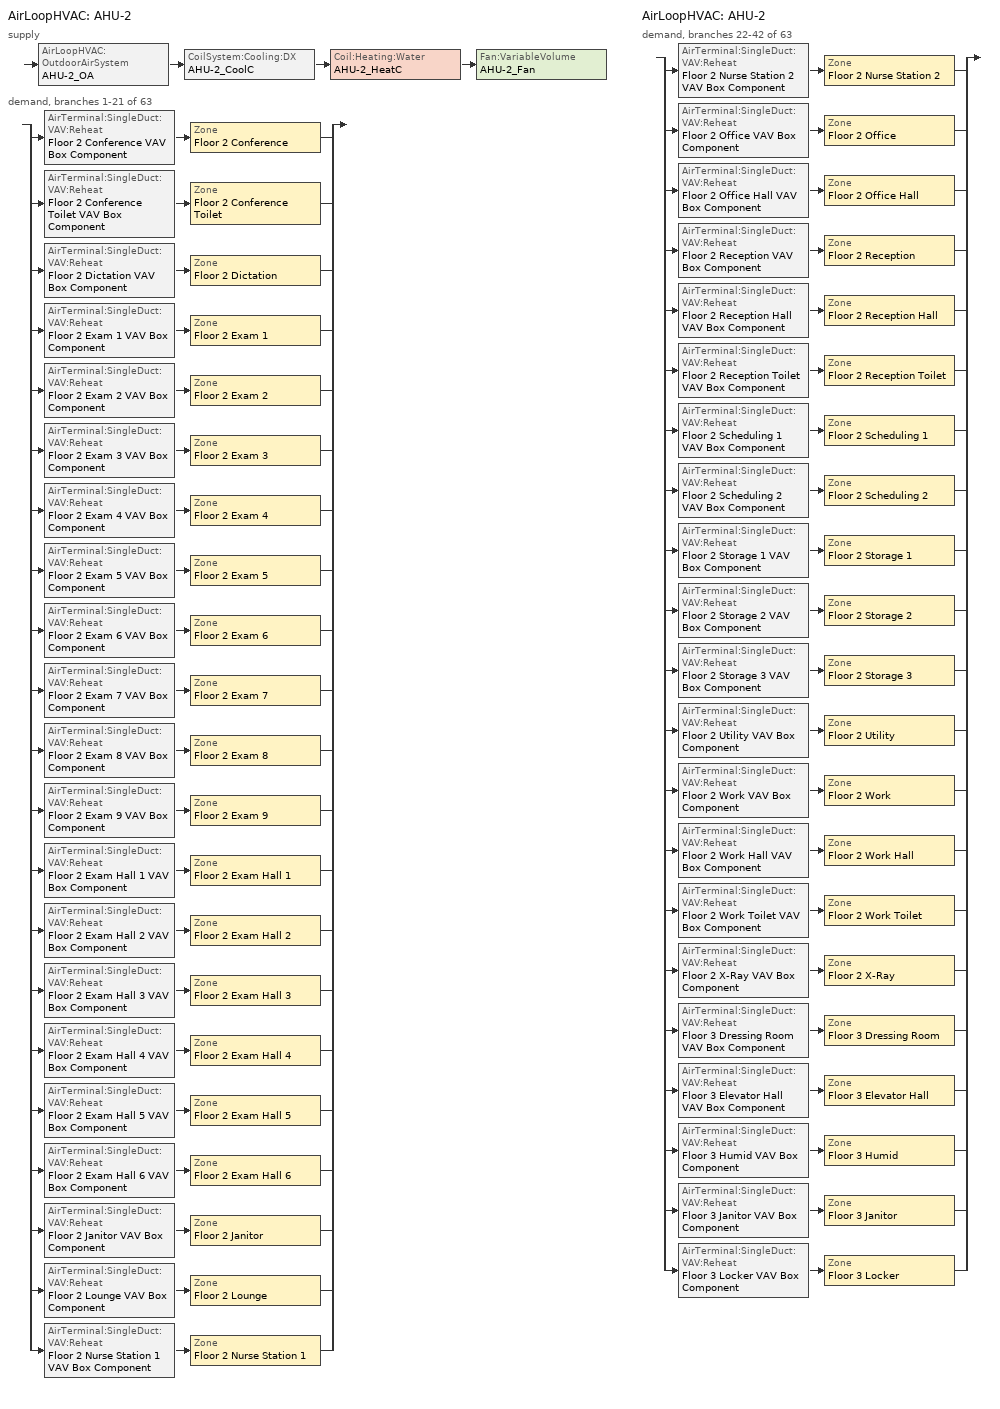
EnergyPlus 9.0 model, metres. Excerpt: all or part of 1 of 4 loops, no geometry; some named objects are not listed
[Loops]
AirLoopHVAC 'AHU-2'
 supply: AirLoopHVAC:OutdoorAirSystem 'AHU-2_OA' > CoilSystem:Cooling:DX 'AHU-2_CoolC' > Coil:Heating:Water 'AHU-2_HeatC' > Fan:VariableVolume 'AHU-2_Fan'
 demand, branches 1-21 of 63: split
  | AirTerminal:SingleDuct:VAV:Reheat 'Floor 2 Conference VAV Box Component' > Zone 'Floor 2 Conference'
  | AirTerminal:SingleDuct:VAV:Reheat 'Floor 2 Conference Toilet VAV Box Component' > Zone 'Floor 2 Conference Toilet'
  | AirTerminal:SingleDuct:VAV:Reheat 'Floor 2 Dictation VAV Box Component' > Zone 'Floor 2 Dictation'
  | AirTerminal:SingleDuct:VAV:Reheat 'Floor 2 Exam 1 VAV Box Component' > Zone 'Floor 2 Exam 1'
  | AirTerminal:SingleDuct:VAV:Reheat 'Floor 2 Exam 2 VAV Box Component' > Zone 'Floor 2 Exam 2'
  | AirTerminal:SingleDuct:VAV:Reheat 'Floor 2 Exam 3 VAV Box Component' > Zone 'Floor 2 Exam 3'
  | AirTerminal:SingleDuct:VAV:Reheat 'Floor 2 Exam 4 VAV Box Component' > Zone 'Floor 2 Exam 4'
  | AirTerminal:SingleDuct:VAV:Reheat 'Floor 2 Exam 5 VAV Box Component' > Zone 'Floor 2 Exam 5'
  | AirTerminal:SingleDuct:VAV:Reheat 'Floor 2 Exam 6 VAV Box Component' > Zone 'Floor 2 Exam 6'
  | AirTerminal:SingleDuct:VAV:Reheat 'Floor 2 Exam 7 VAV Box Component' > Zone 'Floor 2 Exam 7'
  | AirTerminal:SingleDuct:VAV:Reheat 'Floor 2 Exam 8 VAV Box Component' > Zone 'Floor 2 Exam 8'
  | AirTerminal:SingleDuct:VAV:Reheat 'Floor 2 Exam 9 VAV Box Component' > Zone 'Floor 2 Exam 9'
  | AirTerminal:SingleDuct:VAV:Reheat 'Floor 2 Exam Hall 1 VAV Box Component' > Zone 'Floor 2 Exam Hall 1'
  | AirTerminal:SingleDuct:VAV:Reheat 'Floor 2 Exam Hall 2 VAV Box Component' > Zone 'Floor 2 Exam Hall 2'
  | AirTerminal:SingleDuct:VAV:Reheat 'Floor 2 Exam Hall 3 VAV Box Component' > Zone 'Floor 2 Exam Hall 3'
  | AirTerminal:SingleDuct:VAV:Reheat 'Floor 2 Exam Hall 4 VAV Box Component' > Zone 'Floor 2 Exam Hall 4'
  | AirTerminal:SingleDuct:VAV:Reheat 'Floor 2 Exam Hall 5 VAV Box Component' > Zone 'Floor 2 Exam Hall 5'
  | AirTerminal:SingleDuct:VAV:Reheat 'Floor 2 Exam Hall 6 VAV Box Component' > Zone 'Floor 2 Exam Hall 6'
  | AirTerminal:SingleDuct:VAV:Reheat 'Floor 2 Janitor VAV Box Component' > Zone 'Floor 2 Janitor'
  | AirTerminal:SingleDuct:VAV:Reheat 'Floor 2 Lounge VAV Box Component' > Zone 'Floor 2 Lounge'
  | AirTerminal:SingleDuct:VAV:Reheat 'Floor 2 Nurse Station 1 VAV Box Component' > Zone 'Floor 2 Nurse Station 1'
AirLoopHVAC 'AHU-2'
 demand, branches 22-42 of 63: split
  | AirTerminal:SingleDuct:VAV:Reheat 'Floor 2 Nurse Station 2 VAV Box Component' > Zone 'Floor 2 Nurse Station 2'
  | AirTerminal:SingleDuct:VAV:Reheat 'Floor 2 Office VAV Box Component' > Zone 'Floor 2 Office'
  | AirTerminal:SingleDuct:VAV:Reheat 'Floor 2 Office Hall VAV Box Component' > Zone 'Floor 2 Office Hall'
  | AirTerminal:SingleDuct:VAV:Reheat 'Floor 2 Reception VAV Box Component' > Zone 'Floor 2 Reception'
  | AirTerminal:SingleDuct:VAV:Reheat 'Floor 2 Reception Hall VAV Box Component' > Zone 'Floor 2 Reception Hall'
  | AirTerminal:SingleDuct:VAV:Reheat 'Floor 2 Reception Toilet VAV Box Component' > Zone 'Floor 2 Reception Toilet'
  | AirTerminal:SingleDuct:VAV:Reheat 'Floor 2 Scheduling 1 VAV Box Component' > Zone 'Floor 2 Scheduling 1'
  | AirTerminal:SingleDuct:VAV:Reheat 'Floor 2 Scheduling 2 VAV Box Component' > Zone 'Floor 2 Scheduling 2'
  | AirTerminal:SingleDuct:VAV:Reheat 'Floor 2 Storage 1 VAV Box Component' > Zone 'Floor 2 Storage 1'
  | AirTerminal:SingleDuct:VAV:Reheat 'Floor 2 Storage 2 VAV Box Component' > Zone 'Floor 2 Storage 2'
  | AirTerminal:SingleDuct:VAV:Reheat 'Floor 2 Storage 3 VAV Box Component' > Zone 'Floor 2 Storage 3'
  | AirTerminal:SingleDuct:VAV:Reheat 'Floor 2 Utility VAV Box Component' > Zone 'Floor 2 Utility'
  | AirTerminal:SingleDuct:VAV:Reheat 'Floor 2 Work VAV Box Component' > Zone 'Floor 2 Work'
  | AirTerminal:SingleDuct:VAV:Reheat 'Floor 2 Work Hall VAV Box Component' > Zone 'Floor 2 Work Hall'
  | AirTerminal:SingleDuct:VAV:Reheat 'Floor 2 Work Toilet VAV Box Component' > Zone 'Floor 2 Work Toilet'
  | AirTerminal:SingleDuct:VAV:Reheat 'Floor 2 X-Ray VAV Box Component' > Zone 'Floor 2 X-Ray'
  | AirTerminal:SingleDuct:VAV:Reheat 'Floor 3 Dressing Room VAV Box Component' > Zone 'Floor 3 Dressing Room'
  | AirTerminal:SingleDuct:VAV:Reheat 'Floor 3 Elevator Hall VAV Box Component' > Zone 'Floor 3 Elevator Hall'
  | AirTerminal:SingleDuct:VAV:Reheat 'Floor 3 Humid VAV Box Component' > Zone 'Floor 3 Humid'
  | AirTerminal:SingleDuct:VAV:Reheat 'Floor 3 Janitor VAV Box Component' > Zone 'Floor 3 Janitor'
  | AirTerminal:SingleDuct:VAV:Reheat 'Floor 3 Locker VAV Box Component' > Zone 'Floor 3 Locker'
[Sizing:Zone] Zone Cooling Design Supply Air Temperature Input Method=SupplyAirTemperature; Zone Cooling Design Supply Air Temperature {C}=12.8; Zone Heating Design Supply Air Temperature Input Method=SupplyAirTemperature; Zone Heating Design Supply Air Temperature {C}=40; Zone Cooling Design Supply Air Humidity Ratio {kgWater/kgDryAir}=0.0085; Zone Heating Design Supply Air Humidity Ratio {kgWater/kgDryAir}=0.008; Cooling Minimum Air Flow Fraction=0; Heating Design Air Flow Method=DesignDay; Heating Design Air Flow Rate {m3/s}=0; Design Specification Zone Air Distribution Object=VAV_Zone_AirDistribution
Name | Design Specification Outdoor Air Object | Cooling Design Air Flow Method | Cooling Minimum Air Flow per Zone Floor Area {m3/s-m2}
Floor 2 Conference | SZ DSOA Floor 2 Conference | DesignDay
Floor 2 Conference Toilet | SZ DSOA Floor 2 Conference Toilet | DesignDayWithLimit | 0
Floor 2 Dictation | SZ DSOA Floor 2 Dictation | DesignDay
Floor 2 Exam 1 | SZ DSOA Floor 2 Exam 1 | DesignDayWithLimit | 0.00507968
Floor 2 Exam 2 | SZ DSOA Floor 2 Exam 2 | DesignDayWithLimit | 0.00507968
Floor 2 Exam 3 | SZ DSOA Floor 2 Exam 3 | DesignDayWithLimit | 0.00507968
Floor 2 Exam 4 | SZ DSOA Floor 2 Exam 4 | DesignDayWithLimit | 0.00507968
Floor 2 Exam 5 | SZ DSOA Floor 2 Exam 5 | DesignDayWithLimit | 0.00507968
Floor 2 Exam 6 | SZ DSOA Floor 2 Exam 6 | DesignDayWithLimit | 0.00507968
Floor 2 Exam 7 | SZ DSOA Floor 2 Exam 7 | DesignDayWithLimit | 0.00507968
Floor 2 Exam 8 | SZ DSOA Floor 2 Exam 8 | DesignDayWithLimit | 0.00507968
Floor 2 Exam 9 | SZ DSOA Floor 2 Exam 9 | DesignDayWithLimit | 0.00507968
Floor 2 Exam Hall 1 | SZ DSOA Floor 2 Exam Hall 1 | DesignDay
Floor 2 Exam Hall 2 | SZ DSOA Floor 2 Exam Hall 2 | DesignDay
Floor 2 Exam Hall 3 | SZ DSOA Floor 2 Exam Hall 3 | DesignDay
Floor 2 Exam Hall 4 | SZ DSOA Floor 2 Exam Hall 4 | DesignDay
Floor 2 Exam Hall 5 | SZ DSOA Floor 2 Exam Hall 5 | DesignDay
Floor 2 Exam Hall 6 | SZ DSOA Floor 2 Exam Hall 6 | DesignDay
Floor 2 Janitor | SZ DSOA Floor 2 Janitor | DesignDay
Floor 2 Lounge | SZ DSOA Floor 2 Lounge | DesignDay
Floor 2 Nurse Station 1 | SZ DSOA Floor 2 Nurse Station 1 | DesignDay
Floor 2 Nurse Station 2 | SZ DSOA Floor 2 Nurse Station 2 | DesignDay
Floor 2 Office | SZ DSOA Floor 2 Office | DesignDay
Floor 2 Office Hall | SZ DSOA Floor 2 Office Hall | DesignDay
Floor 2 Reception | SZ DSOA Floor 2 Reception | DesignDay
Floor 2 Reception Hall | SZ DSOA Floor 2 Reception Hall | DesignDay
Floor 2 Reception Toilet | SZ DSOA Floor 2 Reception Toilet | DesignDayWithLimit | 0
Floor 2 Scheduling 1 | SZ DSOA Floor 2 Scheduling 1 | DesignDay
Floor 2 Scheduling 2 | SZ DSOA Floor 2 Scheduling 2 | DesignDay
Floor 2 Storage 1 | SZ DSOA Floor 2 Storage 1 | DesignDay
Floor 2 Storage 2 | SZ DSOA Floor 2 Storage 2 | DesignDay
Floor 2 Storage 3 | SZ DSOA Floor 2 Storage 3 | DesignDay
Floor 2 Utility | SZ DSOA Floor 2 Utility | DesignDay
Floor 2 Work | SZ DSOA Floor 2 Work | DesignDay
Floor 2 Work Hall | SZ DSOA Floor 2 Work Hall | DesignDay
Floor 2 Work Toilet | SZ DSOA Floor 2 Work Toilet | DesignDayWithLimit | 0
Floor 2 X-Ray | SZ DSOA Floor 2 X-Ray | DesignDayWithLimit | 0
Floor 3 Dressing Room | SZ DSOA Floor 3 Dressing Room | DesignDay
Floor 3 Elevator Hall | SZ DSOA Floor 3 Elevator Hall | DesignDay
Floor 3 Humid | SZ DSOA Floor 3 Humid | DesignDay
Floor 3 Janitor | SZ DSOA Floor 3 Janitor | DesignDay
Floor 3 Locker | SZ DSOA Floor 3 Locker | DesignDay
[DesignSpecification:OutdoorAir]
Name | Outdoor Air Method | Outdoor Air Flow per Person {m3/s-person} | Outdoor Air Flow per Zone Floor Area {m3/s-m2}
SZ DSOA Floor 2 Conference | Flow/Area | 0 | 0.0015747
SZ DSOA Floor 2 Conference Toilet; SZ DSOA Floor 2 Reception Toilet; SZ DSOA Floor 2 Work Toilet | Flow/Area | 0 | 0
SZ DSOA Floor 2 Dictation; SZ DSOA Floor 2 Office; SZ DSOA Floor 2 Scheduling 1; SZ DSOA Floor 2 Scheduling 2; SZ DSOA Floor 2 Work; SZ DSOA Floor 3 Dressing Room; SZ DSOA Floor 3 Humid | Flow/Area | 0 | 0.000431773
SZ DSOA Floor 2 Exam 1; SZ DSOA Floor 2 Exam 2; SZ DSOA Floor 2 Exam 3; SZ DSOA Floor 2 Exam 4; SZ DSOA Floor 2 Exam 5; SZ DSOA Floor 2 Exam 6; SZ DSOA Floor 2 Exam 7; SZ DSOA Floor 2 Exam 8; SZ DSOA Floor 2 Exam 9; SZ DSOA Floor 2 X-Ray | Flow/Area | 0 | 0.00152391
SZ DSOA Floor 2 Exam Hall 1; SZ DSOA Floor 2 Exam Hall 2; SZ DSOA Floor 2 Exam Hall 3; SZ DSOA Floor 2 Exam Hall 4; SZ DSOA Floor 2 Exam Hall 5; SZ DSOA Floor 2 Exam Hall 6; SZ DSOA Floor 2 Office Hall; SZ DSOA Floor 2 Reception Hall; SZ DSOA Floor 2 Work Hall; SZ DSOA Floor 3 Elevator Hall | Flow/Area | 0 | 0.000304781
SZ DSOA Floor 2 Janitor; SZ DSOA Floor 2 Storage 1; SZ DSOA Floor 2 Storage 2; SZ DSOA Floor 2 Storage 3; SZ DSOA Floor 2 Utility; SZ DSOA Floor 3 Janitor | Flow/Area | 0 | 0.000609562
SZ DSOA Floor 2 Lounge; SZ DSOA Floor 3 Locker | Flow/Area | 0 | 0.000685757
SZ DSOA Floor 2 Nurse Station 1; SZ DSOA Floor 2 Nurse Station 2 | Flow/Area | 0 | 0.000812749
SZ DSOA Floor 2 Reception | Flow/Area | 0 | 0.00106673
CM DSOA Floor 2 Conference | Sum | 1e-08 | 0.0015747
CM DSOA Floor 2 Conference Toilet; CM DSOA Floor 2 Reception Toilet; CM DSOA Floor 2 Work Toilet; CM DSOA Floor 3 Lounge Toilet; CM DSOA Floor 3 Mechanical; CM DSOA Floor 3 Office Toilet; CM DSOA Floor 3 Physical Therapy Toilet | Sum | 1e-08 | 0
CM DSOA Floor 2 Dictation; CM DSOA Floor 2 Office; CM DSOA Floor 2 Scheduling 1; CM DSOA Floor 2 Scheduling 2; CM DSOA Floor 2 Work; CM DSOA Floor 3 Dressing Room; CM DSOA Floor 3 Humid; CM DSOA Floor 3 Office; CM DSOA Floor 3 Work | Sum | 1e-08 | 0.000431773
CM DSOA Floor 2 Exam 1; CM DSOA Floor 2 Exam 2; CM DSOA Floor 2 Exam 3; CM DSOA Floor 2 Exam 4; CM DSOA Floor 2 Exam 5; CM DSOA Floor 2 Exam 6; CM DSOA Floor 2 Exam 7; CM DSOA Floor 2 Exam 8; CM DSOA Floor 2 Exam 9; CM DSOA Floor 2 X-Ray; CM DSOA Floor 3 Physical Therapy 1; CM DSOA Floor 3 Physical Therapy 2; CM DSOA Floor 3 Treatment | Sum | 1e-08 | 0.00152391
CM DSOA Floor 2 Exam Hall 1; CM DSOA Floor 2 Exam Hall 2; CM DSOA Floor 2 Exam Hall 3; CM DSOA Floor 2 Exam Hall 4; CM DSOA Floor 2 Exam Hall 5; CM DSOA Floor 2 Exam Hall 6; CM DSOA Floor 2 Office Hall; CM DSOA Floor 2 Reception Hall; CM DSOA Floor 2 Work Hall; CM DSOA Floor 3 Elevator Hall; CM DSOA Floor 3 Mechanical Hall; CM DSOA Floor 3 Office Hall; CM DSOA NE Stair; CM DSOA NW Elevator; CM DSOA NW Stair; CM DSOA SW Stair | Sum | 1e-08 | 0.000304781
CM DSOA Floor 2 Janitor; CM DSOA Floor 2 Storage 1; CM DSOA Floor 2 Storage 2; CM DSOA Floor 2 Storage 3; CM DSOA Floor 2 Utility; CM DSOA Floor 3 Janitor; CM DSOA Floor 3 Storage 1; CM DSOA Floor 3 Storage 2; CM DSOA Floor 3 Undeveloped 1; CM DSOA Floor 3 Undeveloped 2; CM DSOA Floor 3 Utility | Sum | 1e-08 | 0.000609562
CM DSOA Floor 2 Lounge; CM DSOA Floor 3 Locker; CM DSOA Floor 3 Lounge | Sum | 1e-08 | 0.000685757
CM DSOA Floor 2 Nurse Station 1; CM DSOA Floor 2 Nurse Station 2 | Sum | 1e-08 | 0.000812749
CM DSOA Floor 2 Reception | Sum | 1e-08 | 0.00106673
[DesignSpecification:ZoneAirDistribution] Zone Air Distribution Effectiveness in Cooling Mode=1; Zone Air Distribution Effectiveness in Heating Mode=1
Name | Minimum Zone Ventilation Efficiency
VAV_Zone_AirDistribution | 0.6
CM DSZAD Floor 2 Conference; CM DSZAD Floor 2 Conference Toilet; CM DSZAD Floor 2 Dictation; CM DSZAD Floor 2 Exam 1; CM DSZAD Floor 2 Exam 2; CM DSZAD Floor 2 Exam 3; CM DSZAD Floor 2 Exam 4; CM DSZAD Floor 2 Exam 5; CM DSZAD Floor 2 Exam 6; CM DSZAD Floor 2 Exam 7; CM DSZAD Floor 2 Exam 8; CM DSZAD Floor 2 Exam 9; CM DSZAD Floor 2 Exam Hall 1; CM DSZAD Floor 2 Exam Hall 2; CM DSZAD Floor 2 Exam Hall 3; CM DSZAD Floor 2 Exam Hall 4; CM DSZAD Floor 2 Exam Hall 5; CM DSZAD Floor 2 Exam Hall 6; CM DSZAD Floor 2 Janitor; CM DSZAD Floor 2 Lounge; CM DSZAD Floor 2 Nurse Station 1; CM DSZAD Floor 2 Nurse Station 2; CM DSZAD Floor 2 Office; CM DSZAD Floor 2 Office Hall; CM DSZAD Floor 2 Reception; CM DSZAD Floor 2 Reception Hall; CM DSZAD Floor 2 Reception Toilet; CM DSZAD Floor 2 Scheduling 1; CM DSZAD Floor 2 Scheduling 2; CM DSZAD Floor 2 Storage 1; CM DSZAD Floor 2 Storage 2; CM DSZAD Floor 2 Storage 3; CM DSZAD Floor 2 Utility; CM DSZAD Floor 2 Work; CM DSZAD Floor 2 Work Hall; CM DSZAD Floor 2 Work Toilet; CM DSZAD Floor 2 X-Ray; CM DSZAD Floor 3 Dressing Room; CM DSZAD Floor 3 Elevator Hall; CM DSZAD Floor 3 Humid; CM DSZAD Floor 3 Janitor; CM DSZAD Floor 3 Locker; CM DSZAD Floor 3 Lounge; CM DSZAD Floor 3 Lounge Toilet; CM DSZAD Floor 3 Mechanical; CM DSZAD Floor 3 Mechanical Hall; CM DSZAD Floor 3 Office; CM DSZAD Floor 3 Office Hall; CM DSZAD Floor 3 Office Toilet; CM DSZAD Floor 3 Physical Therapy 1; CM DSZAD Floor 3 Physical Therapy 2; CM DSZAD Floor 3 Physical Therapy Toilet; CM DSZAD Floor 3 Storage 1; CM DSZAD Floor 3 Storage 2; CM DSZAD Floor 3 Treatment; CM DSZAD Floor 3 Undeveloped 1; CM DSZAD Floor 3 Undeveloped 2; CM DSZAD Floor 3 Utility; CM DSZAD Floor 3 Work; CM DSZAD NE Stair; CM DSZAD NW Elevator; CM DSZAD NW Stair; CM DSZAD SW Stair
[Sizing:System]
AHU-2: Type of Load to Size On=Sensible; Design Outdoor Air Flow Rate {m3/s}=2.5172; Central Heating Maximum System Air Flow Ratio=1; Preheat Design Temperature {C}=7; Preheat Design Humidity Ratio {kgWater/kgDryAir}=0.008; Precool Design Temperature {C}=11.1; Precool Design Humidity Ratio {kgWater/kgDryAir}=0.008; Central Cooling Design Supply Air Temperature {C}=11.1; Central Heating Design Supply Air Temperature {C}=16; Type of Zone Sum to Use=Coincident; 100% Outdoor Air in Cooling=No; 100% Outdoor Air in Heating=No; Central Cooling Design Supply Air Humidity Ratio {kgWater/kgDryAir}=0.0078; Central Heating Design Supply Air Humidity Ratio {kgWater/kgDryAir}=0.0078; Cooling Supply Air Flow Rate Method=DesignDay; Cooling Supply Air Flow Rate {m3/s}=0; Heating Supply Air Flow Rate Method=DesignDay; Heating Supply Air Flow Rate {m3/s}=0; System Outdoor Air Method=ZoneSum
[ZoneControl:Thermostat] Control Type Schedule=Dual Zone Control Type Sched
Name | Zone or ZoneList | Control 1
Floor 2 Conference Thermostat | Floor 2 Conference | Floor 2 Conference DualSPSched
Floor 2 Conference Toilet Thermostat | Floor 2 Conference Toilet | Floor 2 Conference Toilet DualSPSched
Floor 2 Dictation Thermostat | Floor 2 Dictation | Floor 2 Dictation DualSPSched
Floor 2 Exam 1 Thermostat | Floor 2 Exam 1 | Floor 2 Exam 1 DualSPSched
Floor 2 Exam 2 Thermostat | Floor 2 Exam 2 | Floor 2 Exam 2 DualSPSched
Floor 2 Exam 3 Thermostat | Floor 2 Exam 3 | Floor 2 Exam 3 DualSPSched
Floor 2 Exam 4 Thermostat | Floor 2 Exam 4 | Floor 2 Exam 4 DualSPSched
Floor 2 Exam 5 Thermostat | Floor 2 Exam 5 | Floor 2 Exam 5 DualSPSched
Floor 2 Exam 6 Thermostat | Floor 2 Exam 6 | Floor 2 Exam 6 DualSPSched
Floor 2 Exam 7 Thermostat | Floor 2 Exam 7 | Floor 2 Exam 7 DualSPSched
Floor 2 Exam 8 Thermostat | Floor 2 Exam 8 | Floor 2 Exam 8 DualSPSched
Floor 2 Exam 9 Thermostat | Floor 2 Exam 9 | Floor 2 Exam 9 DualSPSched
Floor 2 Exam Hall 1 Thermostat | Floor 2 Exam Hall 1 | Floor 2 Exam Hall 1 DualSPSched
Floor 2 Exam Hall 2 Thermostat | Floor 2 Exam Hall 2 | Floor 2 Exam Hall 2 DualSPSched
Floor 2 Exam Hall 3 Thermostat | Floor 2 Exam Hall 3 | Floor 2 Exam Hall 3 DualSPSched
Floor 2 Exam Hall 4 Thermostat | Floor 2 Exam Hall 4 | Floor 2 Exam Hall 4 DualSPSched
Floor 2 Exam Hall 5 Thermostat | Floor 2 Exam Hall 5 | Floor 2 Exam Hall 5 DualSPSched
Floor 2 Exam Hall 6 Thermostat | Floor 2 Exam Hall 6 | Floor 2 Exam Hall 6 DualSPSched
Floor 2 Janitor Thermostat | Floor 2 Janitor | Floor 2 Janitor DualSPSched
Floor 2 Lounge Thermostat | Floor 2 Lounge | Floor 2 Lounge DualSPSched
Floor 2 Nurse Station 1 Thermostat | Floor 2 Nurse Station 1 | Floor 2 Nurse Station 1 DualSPSched
Floor 2 Nurse Station 2 Thermostat | Floor 2 Nurse Station 2 | Floor 2 Nurse Station 2 DualSPSched
Floor 2 Office Thermostat | Floor 2 Office | Floor 2 Office DualSPSched
Floor 2 Office Hall Thermostat | Floor 2 Office Hall | Floor 2 Office Hall DualSPSched
Floor 2 Reception Thermostat | Floor 2 Reception | Floor 2 Reception DualSPSched
Floor 2 Reception Hall Thermostat | Floor 2 Reception Hall | Floor 2 Reception Hall DualSPSched
Floor 2 Reception Toilet Thermostat | Floor 2 Reception Toilet | Floor 2 Reception Toilet DualSPSched
Floor 2 Scheduling 1 Thermostat | Floor 2 Scheduling 1 | Floor 2 Scheduling 1 DualSPSched
Floor 2 Scheduling 2 Thermostat | Floor 2 Scheduling 2 | Floor 2 Scheduling 2 DualSPSched
Floor 2 Storage 1 Thermostat | Floor 2 Storage 1 | Floor 2 Storage 1 DualSPSched
Floor 2 Storage 2 Thermostat | Floor 2 Storage 2 | Floor 2 Storage 2 DualSPSched
Floor 2 Storage 3 Thermostat | Floor 2 Storage 3 | Floor 2 Storage 3 DualSPSched
Floor 2 Utility Thermostat | Floor 2 Utility | Floor 2 Utility DualSPSched
Floor 2 Work Thermostat | Floor 2 Work | Floor 2 Work DualSPSched
Floor 2 Work Hall Thermostat | Floor 2 Work Hall | Floor 2 Work Hall DualSPSched
Floor 2 Work Toilet Thermostat | Floor 2 Work Toilet | Floor 2 Work Toilet DualSPSched
Floor 2 X-Ray Thermostat | Floor 2 X-Ray | Floor 2 X-Ray DualSPSched
Floor 3 Dressing Room Thermostat | Floor 3 Dressing Room | Floor 3 Dressing Room DualSPSched
Floor 3 Elevator Hall Thermostat | Floor 3 Elevator Hall | Floor 3 Elevator Hall DualSPSched
Floor 3 Humid Thermostat | Floor 3 Humid | Floor 3 Humid DualSPSched
Floor 3 Janitor Thermostat | Floor 3 Janitor | Floor 3 Janitor DualSPSched
Floor 3 Locker Thermostat | Floor 3 Locker | Floor 3 Locker DualSPSched
[ThermostatSetpoint:DualSetpoint] Heating Setpoint Temperature Schedule=HTGSETP_SCH_YES_OPTIMUM; Cooling Setpoint Temperature Schedule=CLGSETP_SCH_YES_OPTIMUM
Floor 2 Conference DualSPSched; Floor 2 Conference Toilet DualSPSched; Floor 2 Dictation DualSPSched; Floor 2 Exam 1 DualSPSched; Floor 2 Exam 2 DualSPSched; Floor 2 Exam 3 DualSPSched; Floor 2 Exam 4 DualSPSched; Floor 2 Exam 5 DualSPSched; Floor 2 Exam 6 DualSPSched; Floor 2 Exam 7 DualSPSched; Floor 2 Exam 8 DualSPSched; Floor 2 Exam 9 DualSPSched; Floor 2 Exam Hall 1 DualSPSched; Floor 2 Exam Hall 2 DualSPSched; Floor 2 Exam Hall 3 DualSPSched; Floor 2 Exam Hall 4 DualSPSched; Floor 2 Exam Hall 5 DualSPSched; Floor 2 Exam Hall 6 DualSPSched; Floor 2 Janitor DualSPSched; Floor 2 Lounge DualSPSched; Floor 2 Nurse Station 1 DualSPSched; Floor 2 Nurse Station 2 DualSPSched; Floor 2 Office DualSPSched; Floor 2 Office Hall DualSPSched; Floor 2 Reception DualSPSched; Floor 2 Reception Hall DualSPSched; Floor 2 Reception Toilet DualSPSched; Floor 2 Scheduling 1 DualSPSched; Floor 2 Scheduling 2 DualSPSched; Floor 2 Storage 1 DualSPSched; Floor 2 Storage 2 DualSPSched; Floor 2 Storage 3 DualSPSched; Floor 2 Utility DualSPSched; Floor 2 Work DualSPSched; Floor 2 Work Hall DualSPSched; Floor 2 Work Toilet DualSPSched; Floor 2 X-Ray DualSPSched; Floor 3 Dressing Room DualSPSched; Floor 3 Elevator Hall DualSPSched; Floor 3 Humid DualSPSched; Floor 3 Janitor DualSPSched; Floor 3 Locker DualSPSched
[AirTerminal:SingleDuct:VAV:Reheat] Availability Schedule=ALWAYS_ON; Maximum Air Flow Rate {m3/s}=AUTOSIZE; Zone Minimum Air Flow Input Method=Constant; Maximum Hot Water or Steam Flow Rate {m3/s}=AUTOSIZE; Minimum Hot Water or Steam Flow Rate {m3/s}=0; Convergence Tolerance=0.001; Damper Heating Action=ReverseWithLimits; Maximum Flow Fraction During Reheat=0.5; Maximum Reheat Air Temperature {C}=40
Name | Constant Minimum Air Flow Fraction | Reheat Coil
Floor 2 Conference VAV Box Component | 0.374 | Floor 2 Conference VAV Box Reheat Coil
Floor 2 Conference Toilet VAV Box Component | 1 | Floor 2 Conference Toilet VAV Box Reheat Coil
Floor 2 Dictation VAV Box Component | 0.201 | Floor 2 Dictation VAV Box Reheat Coil
Floor 2 Exam 1 VAV Box Component | 0.51 | Floor 2 Exam 1 VAV Box Reheat Coil
Floor 2 Exam 2 VAV Box Component | 1 | Floor 2 Exam 2 VAV Box Reheat Coil
Floor 2 Exam 3 VAV Box Component | 1 | Floor 2 Exam 3 VAV Box Reheat Coil
Floor 2 Exam 4 VAV Box Component | 0.64 | Floor 2 Exam 4 VAV Box Reheat Coil
Floor 2 Exam 5 VAV Box Component | 0.69 | Floor 2 Exam 5 VAV Box Reheat Coil
Floor 2 Exam 6 VAV Box Component | 0.94 | Floor 2 Exam 6 VAV Box Reheat Coil
Floor 2 Exam 7 VAV Box Component | 1 | Floor 2 Exam 7 VAV Box Reheat Coil
Floor 2 Exam 8 VAV Box Component | 0.93 | Floor 2 Exam 8 VAV Box Reheat Coil
Floor 2 Exam 9 VAV Box Component | 1 | Floor 2 Exam 9 VAV Box Reheat Coil
Floor 2 Exam Hall 1 VAV Box Component | 0.154 | Floor 2 Exam Hall 1 VAV Box Reheat Coil
Floor 2 Exam Hall 2 VAV Box Component | 0.156 | Floor 2 Exam Hall 2 VAV Box Reheat Coil
Floor 2 Exam Hall 3 VAV Box Component | 0.164 | Floor 2 Exam Hall 3 VAV Box Reheat Coil
Floor 2 Exam Hall 4 VAV Box Component | 0.174 | Floor 2 Exam Hall 4 VAV Box Reheat Coil
Floor 2 Exam Hall 5 VAV Box Component | 0.166 | Floor 2 Exam Hall 5 VAV Box Reheat Coil
Floor 2 Exam Hall 6 VAV Box Component | 0.167 | Floor 2 Exam Hall 6 VAV Box Reheat Coil
Floor 2 Janitor VAV Box Component | 0.132 | Floor 2 Janitor VAV Box Reheat Coil
Floor 2 Lounge VAV Box Component | 0.232 | Floor 2 Lounge VAV Box Reheat Coil
Floor 2 Nurse Station 1 VAV Box Component | 0.299 | Floor 2 Nurse Station 1 VAV Box Reheat Coil
Floor 2 Nurse Station 2 VAV Box Component | 0.299 | Floor 2 Nurse Station 2 VAV Box Reheat Coil
Floor 2 Office VAV Box Component | 0.156 | Floor 2 Office VAV Box Reheat Coil
Floor 2 Office Hall VAV Box Component | 0.185 | Floor 2 Office Hall VAV Box Reheat Coil
Floor 2 Reception VAV Box Component | 0.342 | Floor 2 Reception VAV Box Reheat Coil
Floor 2 Reception Hall VAV Box Component | 0.16 | Floor 2 Reception Hall VAV Box Reheat Coil
Floor 2 Reception Toilet VAV Box Component | 1 | Floor 2 Reception Toilet VAV Box Reheat Coil
Floor 2 Scheduling 1 VAV Box Component | 0.264 | Floor 2 Scheduling 1 VAV Box Reheat Coil
Floor 2 Scheduling 2 VAV Box Component | 0.252 | Floor 2 Scheduling 2 VAV Box Reheat Coil
Floor 2 Storage 1 VAV Box Component | 0.326 | Floor 2 Storage 1 VAV Box Reheat Coil
Floor 2 Storage 2 VAV Box Component | 0.393 | Floor 2 Storage 2 VAV Box Reheat Coil
Floor 2 Storage 3 VAV Box Component | 0.363 | Floor 2 Storage 3 VAV Box Reheat Coil
Floor 2 Utility VAV Box Component | 0.232 | Floor 2 Utility VAV Box Reheat Coil
Floor 2 Work VAV Box Component | 0.273 | Floor 2 Work VAV Box Reheat Coil
Floor 2 Work Hall VAV Box Component | 0.172 | Floor 2 Work Hall VAV Box Reheat Coil
Floor 2 Work Toilet VAV Box Component | 1 | Floor 2 Work Toilet VAV Box Reheat Coil
Floor 2 X-Ray VAV Box Component | 0.24 | Floor 2 X-Ray VAV Box Reheat Coil
Floor 3 Dressing Room VAV Box Component | 0.156 | Floor 3 Dressing Room VAV Box Reheat Coil
Floor 3 Elevator Hall VAV Box Component | 0.207 | Floor 3 Elevator Hall VAV Box Reheat Coil
Floor 3 Humid VAV Box Component | 0.174 | Floor 3 Humid VAV Box Reheat Coil
Floor 3 Janitor VAV Box Component | 0.223 | Floor 3 Janitor VAV Box Reheat Coil
Floor 3 Locker VAV Box Component | 0.195 | Floor 3 Locker VAV Box Reheat Coil
[Zone equipment]
Floor 2 Conference: Floor 2 Conference VAV Box Component
Floor 2 Conference Toilet: Floor 2 Conference Toilet VAV Box Component, Floor 2 Conference Toilet Exhaust Fan
Floor 2 Dictation: Floor 2 Dictation VAV Box Component
Floor 2 Exam 1: Floor 2 Exam 1 VAV Box Component
Floor 2 Exam 2: Floor 2 Exam 2 VAV Box Component
Floor 2 Exam 3: Floor 2 Exam 3 VAV Box Component
Floor 2 Exam 4: Floor 2 Exam 4 VAV Box Component
Floor 2 Exam 5: Floor 2 Exam 5 VAV Box Component
Floor 2 Exam 6: Floor 2 Exam 6 VAV Box Component
Floor 2 Exam 7: Floor 2 Exam 7 VAV Box Component
Floor 2 Exam 8: Floor 2 Exam 8 VAV Box Component
Floor 2 Exam 9: Floor 2 Exam 9 VAV Box Component
Floor 2 Exam Hall 1: Floor 2 Exam Hall 1 VAV Box Component
Floor 2 Exam Hall 2: Floor 2 Exam Hall 2 VAV Box Component
Floor 2 Exam Hall 3: Floor 2 Exam Hall 3 VAV Box Component
Floor 2 Exam Hall 4: Floor 2 Exam Hall 4 VAV Box Component
Floor 2 Exam Hall 5: Floor 2 Exam Hall 5 VAV Box Component
Floor 2 Exam Hall 6: Floor 2 Exam Hall 6 VAV Box Component
Floor 2 Janitor: Floor 2 Janitor VAV Box Component
Floor 2 Lounge: Floor 2 Lounge VAV Box Component
Floor 2 Nurse Station 1: Floor 2 Nurse Station 1 VAV Box Component
Floor 2 Nurse Station 2: Floor 2 Nurse Station 2 VAV Box Component
Floor 2 Office: Floor 2 Office VAV Box Component
Floor 2 Office Hall: Floor 2 Office Hall VAV Box Component
Floor 2 Reception: Floor 2 Reception VAV Box Component
Floor 2 Reception Hall: Floor 2 Reception Hall VAV Box Component
Floor 2 Reception Toilet: Floor 2 Reception Toilet VAV Box Component, Floor 2 Reception Toilet Exhaust Fan
Floor 2 Scheduling 1: Floor 2 Scheduling 1 VAV Box Component
Floor 2 Scheduling 2: Floor 2 Scheduling 2 VAV Box Component
Floor 2 Storage 1: Floor 2 Storage 1 VAV Box Component
Floor 2 Storage 2: Floor 2 Storage 2 VAV Box Component
Floor 2 Storage 3: Floor 2 Storage 3 VAV Box Component
Floor 2 Utility: Floor 2 Utility VAV Box Component
Floor 2 Work: Floor 2 Work VAV Box Component
Floor 2 Work Hall: Floor 2 Work Hall VAV Box Component
Floor 2 Work Toilet: Floor 2 Work Toilet VAV Box Component, Floor 2 Work Toilet Exhaust Fan
Floor 2 X-Ray: Floor 2 X-Ray VAV Box Component, Floor 2 X-Ray Exhaust Fan
Floor 3 Dressing Room: Floor 3 Dressing Room VAV Box Component
Floor 3 Elevator Hall: Floor 3 Elevator Hall VAV Box Component
Floor 3 Humid: Floor 3 Humid VAV Box Component
Floor 3 Janitor: Floor 3 Janitor VAV Box Component
Floor 3 Locker: Floor 3 Locker VAV Box Component
[Fan:VariableVolume]
AHU-2_Fan: Availability Schedule=HVACOperationSchd; Fan Total Efficiency=0.6084; Pressure Rise {Pa}=1314.72; Maximum Flow Rate {m3/s}=AUTOSIZE; Fan Power Minimum Flow Rate Input Method=FixedFlowRate; Fan Power Minimum Air Flow Rate {m3/s}=0; Motor Efficiency=0.936; Motor In Airstream Fraction=1; Fan Power Coefficient 1=0.0408; Fan Power Coefficient 2=0.088; Fan Power Coefficient 3=-0.0729; Fan Power Coefficient 4=0.9437; Fan Power Coefficient 5=0
[Fan:ZoneExhaust] Availability Schedule=BLDG_OA_SCH; Balanced Exhaust Fraction Schedule=AHU_2 Balanced Exhaust Fraction Schedule
Name | Fan Total Efficiency | Pressure Rise {Pa} | Maximum Flow Rate {m3/s}
Floor 2 Conference Toilet Exhaust Fan | 0.31 | 249.1 | 0.0503379
Floor 2 Reception Toilet Exhaust Fan | 0.31 | 249.1 | 0.0991028
Floor 2 Work Toilet Exhaust Fan | 0.31 | 249.1 | 0.0424726
Floor 2 X-Ray Exhaust Fan | 0.385 | 124.5 | 0.8495
[Coil:Cooling:DX:TwoSpeed]
AHU-2_CoolC DXCoil: Availability Schedule=ALWAYS_ON; High Speed Gross Rated Total Cooling Capacity {W} Sep 25, 2012: DX_TwoSpeedObject_from_VAV=AUTOSIZE; High Speed Gross Rated Sensible Heat Ratio Sep 25, 2012: DX_TwoSpeedObject_from_VAV=AUTOSIZE; High Speed Gross Rated Cooling COP {W/W} Sep 25, 2012: DX_TwoSpeedObject_from_VAV=3.2994; High Speed Rated Air Flow Rate {m3/s} Sep 25, 2012: DX_TwoSpeedObject_from_VAV=AUTOSIZE; Total Cooling Capacity Function of Temperature Curve=AHU-2_CoolCStandard10Ton_CapFT; Total Cooling Capacity Function of Flow Fraction Curve=AHU-2_CoolCStandard10Ton_CapFF; Energy Input Ratio Function of Temperature Curve=AHU-2_CoolCStandard10Ton_EIRFT; Energy Input Ratio Function of Flow Fraction Curve=AHU-2_CoolCStandard10Ton_EIRFFF; Part Load Fraction Correlation Curve=AHU-2_CoolCStandard10Ton_PLR; Low Speed Gross Rated Total Cooling Capacity {W} Sep 25, 2012: DX_TwoSpeedObject_from_VAV=AUTOSIZE; Low Speed Gross Rated Sensible Heat Ratio Sep 25, 2012: DX_TwoSpeedObject_from_VAV=AUTOSIZE; Low Speed Gross Rated Cooling COP {W/W} Sep 25, 2012: DX_TwoSpeedObject_from_VAV=3.2994; Low Speed Rated Air Flow Rate {m3/s} Sep 25, 2012: DX_TwoSpeedObject_from_VAV=AUTOSIZE; Low Speed Total Cooling Capacity Function of Temperature Curve=AHU-2_CoolCStandard10Ton_CapFT; Low Speed Energy Input Ratio Function of Temperature Curve=AHU-2_CoolCStandard10Ton_EIRFT
[Coil:Heating:Water]
AHU-2_HeatC: Availability Schedule=ALWAYS_ON; U-Factor Times Area Value {W/K}=AUTOSIZE; Maximum Water Flow Rate {m3/s}=AUTOSIZE; Performance Input Method=UFactorTimesAreaAndDesignWaterFlowRate; Rated Capacity {W}=AUTOSIZE; Rated Inlet Water Temperature {C}=82.2; Rated Inlet Air Temperature {C}=16.6; Rated Outlet Water Temperature {C}=71.1; Rated Outlet Air Temperature {C}=32.2
[Coil:Heating:Electric] Availability Schedule=ALWAYS_ON; Efficiency=1; Nominal Capacity {W}=AUTOSIZE
Floor 2 Conference VAV Box Reheat Coil; Floor 2 Conference Toilet VAV Box Reheat Coil; Floor 2 Dictation VAV Box Reheat Coil; Floor 2 Exam 1 VAV Box Reheat Coil; Floor 2 Exam 2 VAV Box Reheat Coil; Floor 2 Exam 3 VAV Box Reheat Coil; Floor 2 Exam 4 VAV Box Reheat Coil; Floor 2 Exam 5 VAV Box Reheat Coil; Floor 2 Exam 6 VAV Box Reheat Coil; Floor 2 Exam 7 VAV Box Reheat Coil; Floor 2 Exam 8 VAV Box Reheat Coil; Floor 2 Exam 9 VAV Box Reheat Coil; Floor 2 Exam Hall 1 VAV Box Reheat Coil; Floor 2 Exam Hall 2 VAV Box Reheat Coil; Floor 2 Exam Hall 3 VAV Box Reheat Coil; Floor 2 Exam Hall 4 VAV Box Reheat Coil; Floor 2 Exam Hall 5 VAV Box Reheat Coil; Floor 2 Exam Hall 6 VAV Box Reheat Coil; Floor 2 Janitor VAV Box Reheat Coil; Floor 2 Lounge VAV Box Reheat Coil; Floor 2 Nurse Station 1 VAV Box Reheat Coil; Floor 2 Nurse Station 2 VAV Box Reheat Coil; Floor 2 Office VAV Box Reheat Coil; Floor 2 Office Hall VAV Box Reheat Coil; Floor 2 Reception VAV Box Reheat Coil; Floor 2 Reception Hall VAV Box Reheat Coil; Floor 2 Reception Toilet VAV Box Reheat Coil; Floor 2 Scheduling 1 VAV Box Reheat Coil; Floor 2 Scheduling 2 VAV Box Reheat Coil; Floor 2 Storage 1 VAV Box Reheat Coil; Floor 2 Storage 2 VAV Box Reheat Coil; Floor 2 Storage 3 VAV Box Reheat Coil; Floor 2 Utility VAV Box Reheat Coil; Floor 2 Work VAV Box Reheat Coil; Floor 2 Work Hall VAV Box Reheat Coil; Floor 2 Work Toilet VAV Box Reheat Coil; Floor 2 X-Ray VAV Box Reheat Coil; Floor 3 Dressing Room VAV Box Reheat Coil; Floor 3 Elevator Hall VAV Box Reheat Coil; Floor 3 Humid VAV Box Reheat Coil; Floor 3 Janitor VAV Box Reheat Coil; Floor 3 Locker VAV Box Reheat Coil
[CoilSystem:Cooling:DX]
AHU-2_CoolC: Availability Schedule=ALWAYS_ON; Cooling Coil=AHU-2_CoolC DXCoil
[Controller:WaterCoil]
AHU-2_HeatC_Controller: Control Variable=Temperature; Action=Normal; Actuator Variable=Flow; Controller Convergence Tolerance {deltaC}=0.0001; Maximum Actuated Flow {m3/s}=AUTOSIZE; Minimum Actuated Flow {m3/s}=0
[Controller:OutdoorAir]
AHU-2_OA_Controller: Minimum Outdoor Air Flow Rate {m3/s}                        !- Minimum Outdoor Air Flow Rate {m3/s}=0; Maximum Outdoor Air Flow Rate {m3/s}=AUTOSIZE; Economizer Control Type=NoEconomizer; Economizer Control Action Type=ModulateFlow; Economizer Maximum Limit Dry-Bulb Temperature {C}=18.3; Economizer Maximum Limit Enthalpy {J/kg}=64000; Economizer Minimum Limit Dry-Bulb Temperature {C}=-100; Lockout Type=LockoutWithHeating; Minimum Limit Type=FixedMinimum; Minimum Outdoor Air Schedule=BLDG_OA_SCH; Minimum Fraction of Outdoor Air Schedule=BLDG_OA_FRAC_SCH; Maximum Fraction of Outdoor Air Schedule=AHU-2 Max OA Fraction; Mechanical Ventilation Controller=AHU-2_DCV
[HeatExchanger:AirToAir:SensibleAndLatent]
AHU-2 OA Heat Recovery: Availability Schedule=Always_On; Nominal Supply Air Flow Rate {m3/s}=AUTOSIZE; Sensible Effectiveness at 100% Heating Air Flow=0.7; Latent Effectiveness at 100% Heating Air Flow=0.6; Sensible Effectiveness at 75% Heating Air Flow=0.7; Latent Effectiveness at 75% Heating Air Flow=0.6; Sensible Effectiveness at 100% Cooling Air Flow=0.75; Latent Effectiveness at 100% Cooling Air Flow=0.6; Sensible Effectiveness at 75% Cooling Air Flow=0.75; Latent Effectiveness at 75% Cooling Air Flow=0.6; Nominal Electric Power {W}=1856.091; Supply Air Outlet Temperature Control=Yes; Heat Exchanger Type=Rotary; Frost Control Type=ExhaustOnly; Threshold Temperature {C}=-23.3; Initial Defrost Time Fraction=0.167; Rate of Defrost Time Fraction Increase {1/K}=1.44
[AirLoopHVAC]
AHU-2: Design Supply Air Flow Rate {m3/s}=AUTOSIZE
[SetpointManager:OutdoorAirReset]
AHU-2 SAT setpoint: Control Variable=Temperature; Setpoint at Outdoor Low Temperature {C}=15.6; Outdoor Low Temperature {C}=10; Setpoint at Outdoor High Temperature {C}=12.8; Outdoor High Temperature {C}=21.1; Setpoint Node or NodeList=AHU-2 Supply Equipment Outlet Node
[SetpointManager:MixedAir] Control Variable=Temperature
Name | Setpoint Node or NodeList
AHU-2_CoolC SAT Manager | AHU-2_CoolC-AHU-2_HeatCNode
AHU-2_HeatC SAT Manager | AHU-2_HeatC-AHU-2_FanNode
AHU-2_OAMixed Air Temp Manager | AHU-2_OA-AHU-2_CoolCNode
[EnergyManagementSystem:Sensor]
Name | Output:Variable or Output:Meter Index Key | Output:Variable or Output:Meter
AHU_2_OA_VRP | AHU-2 | Air System Outdoor Air Mechanical Ventilation Requested Mass Flow Rate
AHU_2_OA | AHU-2 | Air System Outdoor Air Mass Flow Rate
AHU_2_SUPPLY_FLOW | AHU-2_OA-AHU-2_CoolCNode | System Node Standard Density Volume Flow Rate
[Controller:MechanicalVentilation]
AHU-2_DCV: BLDG_OA_SCH, Yes, VentilationRateProcedure, Floor 2 Conference, CM DSOA Floor 2 Conference, CM DSZAD Floor 2 Conference, Floor 2 Conference Toilet, CM DSOA Floor 2 Conference Toilet, CM DSZAD Floor 2 Conference Toilet, Floor 2 Dictation, CM DSOA Floor 2 Dictation, CM DSZAD Floor 2 Dictation, Floor 2 Exam 1, CM DSOA Floor 2 Exam 1, CM DSZAD Floor 2 Exam 1, Floor 2 Exam 2, CM DSOA Floor 2 Exam 2, CM DSZAD Floor 2 Exam 2, Floor 2 Exam 3, CM DSOA Floor 2 Exam 3, CM DSZAD Floor 2 Exam 3, Floor 2 Exam 4, CM DSOA Floor 2 Exam 4, CM DSZAD Floor 2 Exam 4, Floor 2 Exam 5, CM DSOA Floor 2 Exam 5, CM DSZAD Floor 2 Exam 5, Floor 2 Exam 6, CM DSOA Floor 2 Exam 6, CM DSZAD Floor 2 Exam 6, Floor 2 Exam 7, CM DSOA Floor 2 Exam 7, CM DSZAD Floor 2 Exam 7, Floor 2 Exam 8, CM DSOA Floor 2 Exam 8, CM DSZAD Floor 2 Exam 8, Floor 2 Exam 9, CM DSOA Floor 2 Exam 9, CM DSZAD Floor 2 Exam 9, Floor 2 Exam Hall 1, CM DSOA Floor 2 Exam Hall 1, CM DSZAD Floor 2 Exam Hall 1, Floor 2 Exam Hall 2, CM DSOA Floor 2 Exam Hall 2, CM DSZAD Floor 2 Exam Hall 2, Floor 2 Exam Hall 3, CM DSOA Floor 2 Exam Hall 3, CM DSZAD Floor 2 Exam Hall 3, Floor 2 Exam Hall 4, CM DSOA Floor 2 Exam Hall 4, CM DSZAD Floor 2 Exam Hall 4, Floor 2 Exam Hall 5, CM DSOA Floor 2 Exam Hall 5, CM DSZAD Floor 2 Exam Hall 5, Floor 2 Exam Hall 6, CM DSOA Floor 2 Exam Hall 6, CM DSZAD Floor 2 Exam Hall 6, Floor 2 Janitor, CM DSOA Floor 2 Janitor, CM DSZAD Floor 2 Janitor, Floor 2 Lounge, CM DSOA Floor 2 Lounge, CM DSZAD Floor 2 Lounge, Floor 2 Nurse Station 1, CM DSOA Floor 2 Nurse Station 1, CM DSZAD Floor 2 Nurse Station 1, Floor 2 Nurse Station 2, CM DSOA Floor 2 Nurse Station 2, CM DSZAD Floor 2 Nurse Station 2, Floor 2 Office, CM DSOA Floor 2 Office, CM DSZAD Floor 2 Office, Floor 2 Office Hall, CM DSOA Floor 2 Office Hall, CM DSZAD Floor 2 Office Hall, Floor 2 Reception, CM DSOA Floor 2 Reception, CM DSZAD Floor 2 Reception, Floor 2 Reception Hall, CM DSOA Floor 2 Reception Hall, CM DSZAD Floor 2 Reception Hall, Floor 2 Reception Toilet, CM DSOA Floor 2 Reception Toilet, CM DSZAD Floor 2 Reception Toilet, Floor 2 Scheduling 1, CM DSOA Floor 2 Scheduling 1, CM DSZAD Floor 2 Scheduling 1, Floor 2 Scheduling 2, CM DSOA Floor 2 Scheduling 2, CM DSZAD Floor 2 Scheduling 2, Floor 2 Storage 1, CM DSOA Floor 2 Storage 1, CM DSZAD Floor 2 Storage 1, Floor 2 Storage 2, CM DSOA Floor 2 Storage 2, CM DSZAD Floor 2 Storage 2, Floor 2 Storage 3, CM DSOA Floor 2 Storage 3, CM DSZAD Floor 2 Storage 3, Floor 2 Utility, CM DSOA Floor 2 Utility, CM DSZAD Floor 2 Utility, Floor 2 Work, CM DSOA Floor 2 Work, CM DSZAD Floor 2 Work, Floor 2 Work Hall, CM DSOA Floor 2 Work Hall, CM DSZAD Floor 2 Work Hall, Floor 2 Work Toilet, CM DSOA Floor 2 Work Toilet, CM DSZAD Floor 2 Work Toilet, Floor 2 X-Ray, CM DSOA Floor 2 X-Ray, CM DSZAD Floor 2 X-Ray, Floor 3 Dressing Room, CM DSOA Floor 3 Dressing Room, CM DSZAD Floor 3 Dressing Room, Floor 3 Elevator Hall, CM DSOA Floor 3 Elevator Hall, CM DSZAD Floor 3 Elevator Hall, Floor 3 Humid, CM DSOA Floor 3 Humid, CM DSZAD Floor 3 Humid, Floor 3 Janitor, CM DSOA Floor 3 Janitor, CM DSZAD Floor 3 Janitor, Floor 3 Locker, CM DSOA Floor 3 Locker, CM DSZAD Floor 3 Locker, Floor 3 Lounge, CM DSOA Floor 3 Lounge, CM DSZAD Floor 3 Lounge, Floor 3 Lounge Toilet, CM DSOA Floor 3 Lounge Toilet, CM DSZAD Floor 3 Lounge Toilet, Floor 3 Mechanical, CM DSOA Floor 3 Mechanical, CM DSZAD Floor 3 Mechanical, Floor 3 Mechanical Hall, CM DSOA Floor 3 Mechanical Hall, CM DSZAD Floor 3 Mechanical Hall, Floor 3 Office, CM DSOA Floor 3 Office, CM DSZAD Floor 3 Office, Floor 3 Office Hall, CM DSOA Floor 3 Office Hall, CM DSZAD Floor 3 Office Hall, Floor 3 Office Toilet, CM DSOA Floor 3 Office Toilet, CM DSZAD Floor 3 Office Toilet, Floor 3 Physical Therapy 1, CM DSOA Floor 3 Physical Therapy 1, CM DSZAD Floor 3 Physical Therapy 1, Floor 3 Physical Therapy 2, CM DSOA Floor 3 Physical Therapy 2, CM DSZAD Floor 3 Physical Therapy 2, Floor 3 Physical Therapy Toilet, CM DSOA Floor 3 Physical Therapy Toilet, CM DSZAD Floor 3 Physical Therapy Toilet, Floor 3 Storage 1, CM DSOA Floor 3 Storage 1, CM DSZAD Floor 3 Storage 1, Floor 3 Storage 2, CM DSOA Floor 3 Storage 2, CM DSZAD Floor 3 Storage 2, Floor 3 Treatment, CM DSOA Floor 3 Treatment, CM DSZAD Floor 3 Treatment, Floor 3 Undeveloped 1, CM DSOA Floor 3 Undeveloped 1, CM DSZAD Floor 3 Undeveloped 1, Floor 3 Undeveloped 2, CM DSOA Floor 3 Undeveloped 2, CM DSZAD Floor 3 Undeveloped 2, Floor 3 Utility, CM DSOA Floor 3 Utility, CM DSZAD Floor 3 Utility, Floor 3 Work, CM DSOA Floor 3 Work, CM DSZAD Floor 3 Work, NE Stair, CM DSOA NE Stair, CM DSZAD NE Stair, NW Elevator, CM DSOA NW Elevator, CM DSZAD NW Elevator, NW Stair, CM DSOA NW Stair, CM DSZAD NW Stair, SW Stair, CM DSOA SW Stair, CM DSZAD SW Stair
[Schedule:Compact]
ALWAYS_ON; HVACOperationSchd: Through: 12/31, For: AllDays, Until: 24:00, 1
Dual Zone Control Type Sched: Through: 12/31, For: AllDays, Until: 24:00, 4
HTGSETP_SCH_YES_OPTIMUM: Through: 12/31, For: Weekdays, Until: 05:00, 18.3, Until: 06:00, 19.4, Until: 07:00, 20, Until: 18:00, 21.1, Until: 24:00, 18.3, For: SummerDesignDay, Until: 05:00, 18.3, Until: 18:00, 21.1, Until: 24:00, 18.3, For: WinterDesignDay, Until: 07:00, 18.3, Until: 15:00, 21.1, Until: 24:00, 18.3, For: Saturdays, Until: 05:00, 18.3, Until: 06:00, 19.4, Until: 07:00, 20, Until: 15:00, 21.1, Until: 24:00, 18.3, For: Sunday Holidays AllOtherDays, Until: 24:00, 18.3
CLGSETP_SCH_YES_OPTIMUM: Through: 12/31, For: Weekdays, Until: 05:00, 25, Until: 06:00, 23.9, Until: 07:00, 23.3, Until: 18:00, 22.2, Until: 24:00, 25, For: SummerDesignDay, Until: 05:00, 25, Until: 18:00, 22.2, Until: 24:00, 25, For: WinterDesignDay, Until: 07:00, 25, Until: 15:00, 22.2, Until: 24:00, 25, For: Saturdays, Until: 05:00, 25, Until: 06:00, 23.9, Until: 07:00, 23.3, Until: 15:00, 22.2, Until: 24:00, 25, For: Sunday Holidays AllOtherDays, Until: 24:00, 25
BLDG_OA_SCH; AHU_2 Balanced Exhaust Fraction Schedule: Through: 12/31, For: Weekdays, Until: 06:00, 0, Until: 18:00, 1, Until: 24:00, 0, For: SummerDesignDay, Until: 06:00, 0, Until: 18:00, 1, Until: 24:00, 0, For: WinterDesignDay, Until: 06:00, 0, Until: 18:00, 1, Until: 24:00, 0, For: Saturday, Until: 06:00, 0, Until: 18:00, 1, Until: 24:00, 0, For: Sunday Holidays AllOtherDays, Until: 24:00, 0
BLDG_OA_FRAC_SCH: Through: 12/31, For: Weekdays, Until: 06:00, 0, Until: 18:00, 0.25, Until: 24:00, 0, For: SummerDesignDay, Until: 06:00, 0, Until: 18:00, 0.25, Until: 24:00, 0, For: WinterDesignDay, Until: 06:00, 0, Until: 18:00, 0.25, Until: 24:00, 0, For: Saturday, Until: 06:00, 0, Until: 18:00, 0.25, Until: 24:00, 0, For: Sunday Holidays AllOtherDays, Until: 24:00, 0
[Schedule:Constant]
AHU-2 Max OA Fraction: Hourly Value=1
[Curve:Quadratic]
Name | Coefficient1 Constant | Coefficient2 x | Coefficient3 x**2 | Minimum Value of x | Maximum Value of x
AHU-2_CoolCStandard10Ton_CapFF | 0.77136 | 0.34053 | -0.11088 | 0.75918 | 1.13877
AHU-2_CoolCStandard10Ton_EIRFFF | 1.2055 | -0.32953 | 0.12308 | 0.75918 | 1.13877
AHU-2_CoolCStandard10Ton_PLR | 0.771 | 0.229 | 0 | 0 | 1
[Curve:Biquadratic] Minimum Value of x=17; Maximum Value of x=22; Minimum Value of y=13; Maximum Value of y=46
Name | Coefficient1 Constant | Coefficient2 x | Coefficient3 x**2 | Coefficient4 y | Coefficient5 y**2 | Coefficient6 x*y
AHU-2_CoolCStandard10Ton_CapFT | 0.42415 | 0.04426 | -0.00042 | 0.00333 | -0.00008 | -0.00021
AHU-2_CoolCStandard10Ton_EIRFT | 1.23649 | -0.02431 | 0.00057 | -0.01434 | 0.00063 | -0.00038
